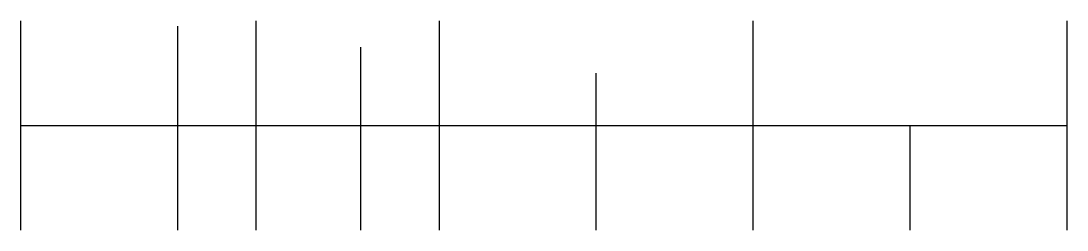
# Model space of a CAD drawing. Units: millimetres at full size, sheet at 1:100. Extents: x -10000 to 10000, y -2000 to 2000.
import ezdxf

# ---------------------------------------------------------------- set-up
doc = ezdxf.new("R2010")
doc.units = ezdxf.units.MM
doc.header["$LTSCALE"] = 100
doc.layers.add('0-0', color=7, linetype='Continuous')

msp = doc.modelspace()

# ---------------------------------------------------------------- linework, layer by layer
at = {"layer": '0-0'}
for p, q in [((-10000, -2000), (-10000, 2000)), ((-5500, -2000), (-5500, 2000)), ((-2000, -2000), (-2000, 2000)), ((4000, -2000), (4000, 2000)), ((10000, -2000), (10000, 2000)), ((-7000, -2000), (-7000, 1900)), ((-3500, -2000), (-3500, 1500)), ((1000, -2000), (1000, 1000)), ((-10000, 0), (10000, 0)), ((7000, -2000), (7000, 0))]:
    msp.add_line(p, q, dxfattribs=at)

doc.saveas('drawing.dxf')
